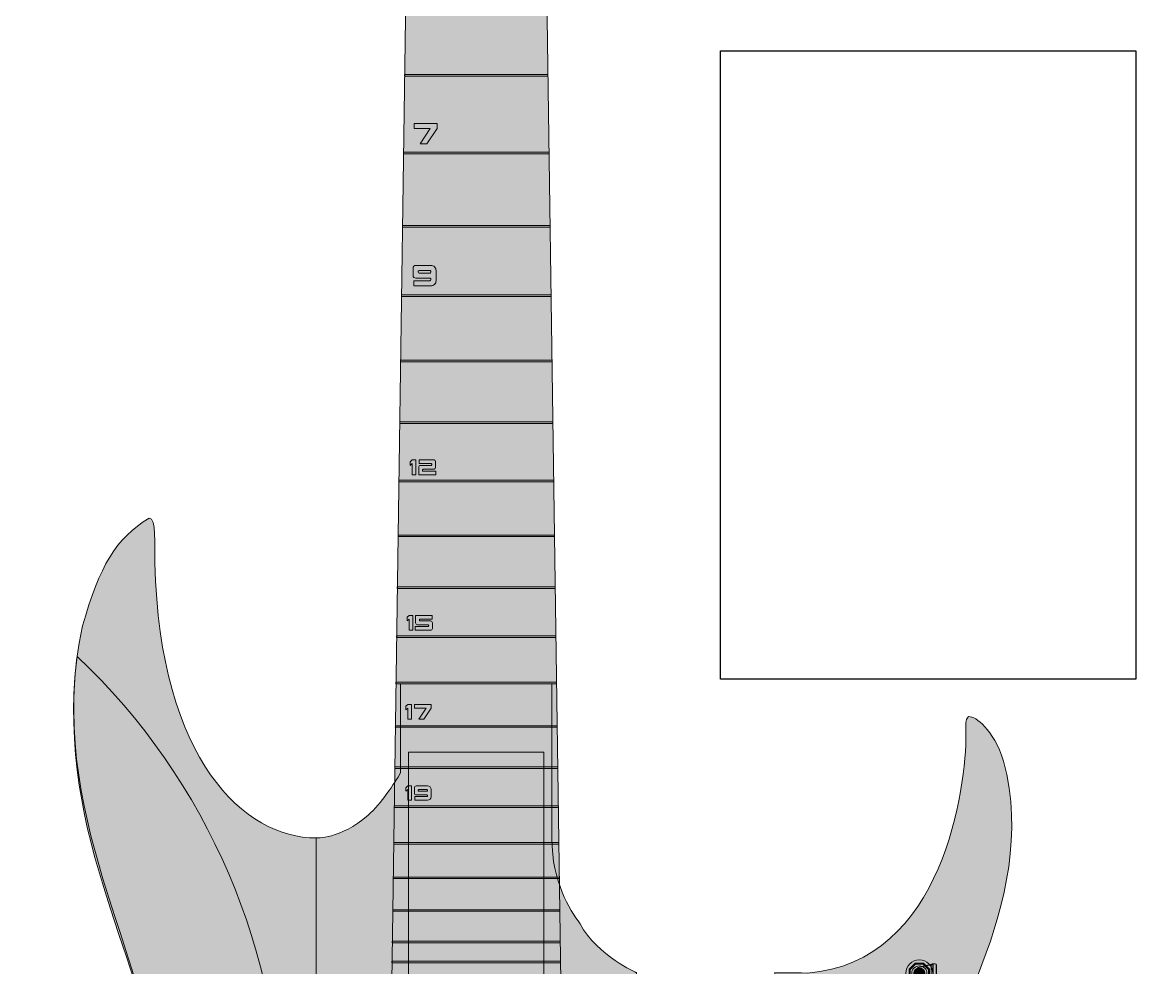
# Model space of a CAD drawing. Header units: millimetres. Extents: x -1358 to 1584, y -714 to 655.
# Drawn here: x 1333.2 to 1584, y 206 to 418.9 of the extents above; entities that cross this region are included whole.
import ezdxf

# ---------------------------------------------------------------- set-up
doc = ezdxf.new("R2010")
doc.units = ezdxf.units.MM
doc.header["$MEASUREMENT"] = 0
doc.layers.add('finished guitar', color=7, linetype='Continuous')
picture_1 = doc.add_image_def('image1.png', size_in_pixel=(265, 401))

# ---------------------------------------------------------------- blocks, each defined once
blk = doc.blocks.new('block 4')
at = {"layer": 'finished guitar', "true_color": 0xf23005}
h = blk.add_hatch(color=20, dxfattribs=at)
h.dxf.hatch_style = 2
edge = h.paths.add_edge_path()
edge.add_spline(control_points=[(1418.42, 269.93), (1418.42, 269.93), (1446.48, 269.93), (1452.49, 269.93), (1452.49, 265.9), (1452.49, 245.03), (1452.49, 235.1), (1452.49, 225.17), (1456.5, 219.22), (1458.82, 215.87), (1462.89, 208.57), (1471.52, 204.87), (1471.52, 204.87), (1471.52, 204.87), (1471.52, 10.06), (1471.52, 10.06), (1471.52, 10.06), (1461.88, 9.02), (1435.4, 9.02), (1408.91, 9.02), (1399.39, 11.13), (1399.39, 11.13), (1399.39, 11.13), (1399.39, 235.2), (1399.39, 235.2), (1399.39, 235.2), (1404.72, 234.82), (1411.12, 240.32), (1414.02, 242.92), (1417.03, 247.51), (1418.42, 249.91), (1418.42, 254.02), (1418.42, 269.93), (1418.42, 269.93)], knot_values=[0, 0, 0, 0, 1, 1, 1, 2, 2, 2, 3, 3, 3, 4, 4, 4, 5, 5, 5, 6, 6, 6, 7, 7, 7, 8, 8, 8, 9, 9, 9, 10, 10, 10, 11, 11, 11, 11], degree=3, periodic=1)
at = {"layer": 'finished guitar', "lineweight": 0}
blk.add_open_spline([(1418.42, 269.93), (1418.42, 269.93), (1446.48, 269.93), (1452.49, 269.93), (1452.49, 265.9), (1452.49, 245.03), (1452.49, 235.1), (1452.49, 225.17), (1456.5, 219.22), (1458.82, 215.87), (1462.89, 208.57), (1471.52, 204.87), (1471.52, 204.87), (1471.52, 204.87), (1471.52, 10.06), (1471.52, 10.06), (1471.52, 10.06), (1461.88, 9.02), (1435.4, 9.02), (1408.91, 9.02), (1399.39, 11.13), (1399.39, 11.13), (1399.39, 11.13), (1399.39, 235.2), (1399.39, 235.2), (1399.39, 235.2), (1404.72, 234.82), (1411.12, 240.32), (1414.02, 242.92), (1417.03, 247.51), (1418.42, 249.91), (1418.42, 254.02), (1418.42, 269.93), (1418.42, 269.93)], degree=3, knots=[0, 0, 0, 0, 1, 1, 1, 2, 2, 2, 3, 3, 3, 4, 4, 4, 5, 5, 5, 6, 6, 6, 7, 7, 7, 8, 8, 8, 9, 9, 9, 10, 10, 10, 11, 11, 11, 11], dxfattribs=at)
blk = doc.blocks.new('block 5')
at = {"layer": 'finished guitar', "true_color": 0x6f0ead}
h = blk.add_hatch(color=204, dxfattribs=at)
h.dxf.hatch_style = 2
h.paths.add_polyline_path([(1420.22, 202.8), (1420.22, 254.55), (1450.68, 254.55), (1450.68, 202.8)])
at = {"layer": 'finished guitar', "lineweight": 0}
blk.add_lwpolyline([(1420.22, 202.8), (1420.22, 254.55), (1450.68, 254.55), (1450.68, 202.8), (1420.22, 202.8)], dxfattribs=at)
blk = doc.blocks.new('block 3')
at = {"layer": 'finished guitar'}
for name in ['block 4', 'block 5']:
    blk.add_blockref(name, (0, 0), dxfattribs=at)
blk = doc.blocks.new('block 11')
at = {"layer": 'finished guitar', "true_color": 0xffffff}
blk.add_hatch(color=7, dxfattribs=at).paths.add_polyline_path([(1449.75, 536.1), (1421.17, 536.1), (1416.4, 202.8), (1454.51, 202.8)])
at = {"layer": 'finished guitar', "lineweight": 0}
blk.add_lwpolyline([(1449.75, 536.1), (1421.17, 536.1), (1416.4, 202.8), (1454.51, 202.8), (1449.75, 536.1)], dxfattribs=at)
blk = doc.blocks.new('block 10')
at = {"layer": 'finished guitar'}
blk.add_blockref('block 11', (0, 0), dxfattribs=at)
blk = doc.blocks.new('block 12')
at = {"layer": 'finished guitar', "true_color": 0x000000}
for points in [[(1451.59, 406.73), (1419.32, 406.73), (1419.32, 407.09), (1451.59, 407.09)], [(1451.84, 389.23), (1419.07, 389.23), (1419.07, 389.59), (1451.84, 389.59)], [(1452.08, 372.71), (1418.83, 372.71), (1418.84, 373.07), (1452.07, 373.07)], [(1452.3, 357.12), (1418.61, 357.12), (1418.61, 357.48), (1452.3, 357.48)], [(1452.51, 342.41), (1418.4, 342.41), (1418.4, 342.77), (1452.51, 342.77)], [(1452.71, 328.52), (1418.2, 328.52), (1418.2, 328.88), (1452.71, 328.88)], [(1452.9, 315.41), (1418.01, 315.41), (1418.02, 315.77), (1452.89, 315.77)], [(1453.07, 303.04), (1417.83, 303.04), (1417.84, 303.4), (1453.07, 303.4)], [(1453.24, 291.36), (1417.67, 291.36), (1417.67, 291.72), (1453.24, 291.72)], [(1453.4, 280.33), (1417.51, 280.33), (1417.52, 280.69), (1453.39, 280.69)], [(1453.55, 269.93), (1417.36, 269.93), (1417.37, 270.29), (1453.54, 270.29)], [(1453.69, 260.11), (1417.22, 260.11), (1417.23, 260.47), (1453.68, 260.47)], [(1453.82, 250.84), (1417.09, 250.84), (1417.09, 251.2), (1453.81, 251.2)], [(1453.94, 242.09), (1416.96, 242.09), (1416.97, 242.45), (1453.94, 242.45)], [(1454.06, 233.83), (1416.85, 233.83), (1416.85, 234.19), (1454.06, 234.19)], [(1454.17, 226.04), (1416.73, 226.04), (1416.74, 226.4), (1454.17, 226.4)], [(1454.28, 218.68), (1416.63, 218.68), (1416.63, 219.04), (1454.27, 219.04)], [(1454.38, 211.6), (1416.53, 211.6), (1416.53, 211.96), (1454.37, 211.96)], [(1454.44, 207.09), (1416.46, 207.09), (1416.47, 207.45), (1454.44, 207.45)]]:
    blk.add_hatch(color=178, dxfattribs=at).paths.add_polyline_path(points)
at = {"layer": 'finished guitar', "lineweight": 0}
for points in [[(1451.59, 406.73), (1419.32, 406.73), (1419.32, 407.09), (1451.59, 407.09), (1451.59, 406.73)], [(1451.84, 389.23), (1419.07, 389.23), (1419.07, 389.59), (1451.84, 389.59), (1451.84, 389.23)], [(1452.08, 372.71), (1418.83, 372.71), (1418.84, 373.07), (1452.07, 373.07), (1452.08, 372.71)], [(1452.3, 357.12), (1418.61, 357.12), (1418.61, 357.48), (1452.3, 357.48), (1452.3, 357.12)], [(1452.51, 342.41), (1418.4, 342.41), (1418.4, 342.77), (1452.51, 342.77), (1452.51, 342.41)], [(1452.71, 328.52), (1418.2, 328.52), (1418.2, 328.88), (1452.71, 328.88), (1452.71, 328.52)], [(1452.9, 315.41), (1418.01, 315.41), (1418.02, 315.77), (1452.89, 315.77), (1452.9, 315.41)], [(1453.07, 303.04), (1417.83, 303.04), (1417.84, 303.4), (1453.07, 303.4), (1453.07, 303.04)], [(1453.24, 291.36), (1417.67, 291.36), (1417.67, 291.72), (1453.24, 291.72), (1453.24, 291.36)], [(1453.4, 280.33), (1417.51, 280.33), (1417.52, 280.69), (1453.39, 280.69), (1453.4, 280.33)], [(1453.55, 269.93), (1417.36, 269.93), (1417.37, 270.29), (1453.54, 270.29), (1453.55, 269.93)], [(1453.69, 260.11), (1417.22, 260.11), (1417.23, 260.47), (1453.68, 260.47), (1453.69, 260.11)], [(1453.82, 250.84), (1417.09, 250.84), (1417.09, 251.2), (1453.81, 251.2), (1453.82, 250.84)], [(1453.94, 242.09), (1416.96, 242.09), (1416.97, 242.45), (1453.94, 242.45), (1453.94, 242.09)], [(1454.06, 233.83), (1416.85, 233.83), (1416.85, 234.19), (1454.06, 234.19), (1454.06, 233.83)], [(1454.17, 226.04), (1416.73, 226.04), (1416.74, 226.4), (1454.17, 226.4), (1454.17, 226.04)], [(1454.28, 218.68), (1416.63, 218.68), (1416.63, 219.04), (1454.27, 219.04), (1454.28, 218.68)], [(1454.38, 211.6), (1416.53, 211.6), (1416.53, 211.96), (1454.37, 211.96), (1454.38, 211.6)], [(1454.44, 207.09), (1416.46, 207.09), (1416.47, 207.45), (1454.44, 207.45), (1454.44, 207.09)]]:
    blk.add_lwpolyline(points, dxfattribs=at)
blk = doc.blocks.new('block 16')
at = {"layer": 'finished guitar', "true_color": 0x000000}
h = blk.add_hatch(color=178, dxfattribs=at)
h.dxf.hatch_style = 2
h.paths.add_polyline_path([(1422.8, 391.47), (1425.1, 394.91), (1421.47, 394.91), (1421.47, 396.06), (1426.63, 396.06), (1426.63, 394.91), (1424.33, 391.47)])
at = {"layer": 'finished guitar', "lineweight": 0}
blk.add_lwpolyline([(1422.8, 391.47), (1425.1, 394.91), (1421.47, 394.91), (1421.47, 396.06), (1426.63, 396.06), (1426.63, 394.91), (1424.33, 391.47), (1422.8, 391.47)], dxfattribs=at)
blk = doc.blocks.new('block 17')
at = {"layer": 'finished guitar', "true_color": 0x000000}
h = blk.add_hatch(color=178, dxfattribs=at)
h.dxf.hatch_style = 2
edge = h.paths.add_edge_path()
edge.add_spline(control_points=[(1421.38, 359.52), (1421.38, 359.52), (1421.38, 360.66), (1421.38, 360.66), (1421.38, 360.66), (1424.96, 360.66), (1424.96, 360.66), (1425.04, 360.66), (1425.1, 360.69), (1425.16, 360.74), (1425.22, 360.8), (1425.25, 360.87), (1425.25, 360.95), (1425.25, 361.03), (1425.22, 361.1), (1425.16, 361.15), (1425.1, 361.21), (1425.04, 361.24), (1424.96, 361.24), (1424.96, 361.24), (1421.81, 361.24), (1421.81, 361.24), (1421.65, 361.24), (1421.51, 361.29), (1421.4, 361.4), (1421.29, 361.52), (1421.23, 361.65), (1421.23, 361.81), (1421.23, 361.81), (1421.23, 363.53), (1421.23, 363.53), (1421.23, 363.69), (1421.29, 363.82), (1421.4, 363.93), (1421.51, 364.05), (1421.65, 364.1), (1421.81, 364.1), (1421.81, 364.1), (1425.25, 364.1), (1425.25, 364.1), (1425.56, 364.1), (1425.83, 363.99), (1426.05, 363.76), (1426.28, 363.54), (1426.39, 363.27), (1426.39, 362.96), (1426.39, 362.96), (1426.39, 360.66), (1426.39, 360.66), (1426.39, 360.34), (1426.28, 360.07), (1426.05, 359.85), (1425.83, 359.63), (1425.56, 359.52), (1425.25, 359.52), (1425.25, 359.52), (1421.38, 359.52), (1421.38, 359.52)], knot_values=[0, 0, 0, 0, 1, 1, 1, 2, 2, 2, 3, 3, 3, 4, 4, 4, 5, 5, 5, 6, 6, 6, 7, 7, 7, 8, 8, 8, 9, 9, 9, 10, 10, 10, 11, 11, 11, 12, 12, 12, 13, 13, 13, 14, 14, 14, 15, 15, 15, 16, 16, 16, 17, 17, 17, 18, 18, 18, 19, 19, 19, 19], degree=3, periodic=1)
edge = h.paths.add_edge_path()
edge.add_spline(control_points=[(1424.96, 362.38), (1425.04, 362.38), (1425.1, 362.41), (1425.16, 362.46), (1425.22, 362.52), (1425.25, 362.59), (1425.25, 362.67), (1425.25, 362.75), (1425.22, 362.82), (1425.16, 362.87), (1425.1, 362.93), (1425.04, 362.96), (1424.96, 362.96), (1424.96, 362.96), (1422.67, 362.96), (1422.67, 362.96), (1422.59, 362.96), (1422.52, 362.93), (1422.46, 362.87), (1422.41, 362.82), (1422.38, 362.75), (1422.38, 362.67), (1422.38, 362.59), (1422.41, 362.52), (1422.46, 362.46), (1422.52, 362.41), (1422.59, 362.38), (1422.67, 362.38), (1422.67, 362.38), (1424.96, 362.38), (1424.96, 362.38)], knot_values=[0, 0, 0, 0, 1, 1, 1, 2, 2, 2, 3, 3, 3, 4, 4, 4, 5, 5, 5, 6, 6, 6, 7, 7, 7, 8, 8, 8, 9, 9, 9, 10, 10, 10, 10], degree=3, periodic=1)
at = {"layer": 'finished guitar', "lineweight": 0}
for points, knots in [([(1421.38, 359.52), (1421.38, 359.52), (1421.38, 360.66), (1421.38, 360.66), (1421.38, 360.66), (1424.96, 360.66), (1424.96, 360.66), (1425.04, 360.66), (1425.1, 360.69), (1425.16, 360.74), (1425.22, 360.8), (1425.25, 360.87), (1425.25, 360.95), (1425.25, 361.03), (1425.22, 361.1), (1425.16, 361.15), (1425.1, 361.21), (1425.04, 361.24), (1424.96, 361.24), (1424.96, 361.24), (1421.81, 361.24), (1421.81, 361.24), (1421.65, 361.24), (1421.51, 361.29), (1421.4, 361.4), (1421.29, 361.52), (1421.23, 361.65), (1421.23, 361.81), (1421.23, 361.81), (1421.23, 363.53), (1421.23, 363.53), (1421.23, 363.69), (1421.29, 363.82), (1421.4, 363.93), (1421.51, 364.05), (1421.65, 364.1), (1421.81, 364.1), (1421.81, 364.1), (1425.25, 364.1), (1425.25, 364.1), (1425.56, 364.1), (1425.83, 363.99), (1426.05, 363.76), (1426.28, 363.54), (1426.39, 363.27), (1426.39, 362.96), (1426.39, 362.96), (1426.39, 360.66), (1426.39, 360.66), (1426.39, 360.34), (1426.28, 360.07), (1426.05, 359.85), (1425.83, 359.63), (1425.56, 359.52), (1425.25, 359.52), (1425.25, 359.52), (1421.38, 359.52), (1421.38, 359.52)], [0, 0, 0, 0, 1, 1, 1, 2, 2, 2, 3, 3, 3, 4, 4, 4, 5, 5, 5, 6, 6, 6, 7, 7, 7, 8, 8, 8, 9, 9, 9, 10, 10, 10, 11, 11, 11, 12, 12, 12, 13, 13, 13, 14, 14, 14, 15, 15, 15, 16, 16, 16, 17, 17, 17, 18, 18, 18, 19, 19, 19, 19]), ([(1424.96, 362.38), (1425.04, 362.38), (1425.1, 362.41), (1425.16, 362.46), (1425.22, 362.52), (1425.25, 362.59), (1425.25, 362.67), (1425.25, 362.75), (1425.22, 362.82), (1425.16, 362.87), (1425.1, 362.93), (1425.04, 362.96), (1424.96, 362.96), (1424.96, 362.96), (1422.67, 362.96), (1422.67, 362.96), (1422.59, 362.96), (1422.52, 362.93), (1422.46, 362.87), (1422.41, 362.82), (1422.38, 362.75), (1422.38, 362.67), (1422.38, 362.59), (1422.41, 362.52), (1422.46, 362.46), (1422.52, 362.41), (1422.59, 362.38), (1422.67, 362.38), (1422.67, 362.38), (1424.96, 362.38), (1424.96, 362.38)], [0, 0, 0, 0, 1, 1, 1, 2, 2, 2, 3, 3, 3, 4, 4, 4, 5, 5, 5, 6, 6, 6, 7, 7, 7, 8, 8, 8, 9, 9, 9, 10, 10, 10, 10])]:
    blk.add_open_spline(points, degree=3, knots=knots, dxfattribs=at)
blk = doc.blocks.new('block 18')
at = {"layer": 'finished guitar', "true_color": 0x000000}
h = blk.add_hatch(color=178, dxfattribs=at)
h.dxf.hatch_style = 2
h.paths.add_polyline_path([(1421.02, 316.98), (1421.02, 319.5), (1420.6, 319.08), (1420.6, 319.92), (1421.02, 320.34), (1421.86, 320.34), (1421.86, 316.98)])
h = blk.add_hatch(color=178, dxfattribs=at)
h.dxf.hatch_style = 2
edge = h.paths.add_edge_path()
edge.add_spline(control_points=[(1422.49, 316.98), (1422.49, 316.98), (1422.49, 318.65), (1422.49, 318.65), (1422.49, 318.77), (1422.53, 318.87), (1422.61, 318.95), (1422.69, 319.03), (1422.79, 319.08), (1422.91, 319.08), (1422.91, 319.08), (1425.22, 319.08), (1425.22, 319.08), (1425.28, 319.08), (1425.33, 319.1), (1425.37, 319.13), (1425.41, 319.18), (1425.43, 319.23), (1425.43, 319.29), (1425.43, 319.34), (1425.41, 319.39), (1425.37, 319.43), (1425.33, 319.47), (1425.28, 319.5), (1425.22, 319.5), (1425.22, 319.5), (1422.6, 319.5), (1422.6, 319.5), (1422.6, 319.5), (1422.6, 320.34), (1422.6, 320.34), (1422.6, 320.34), (1425.85, 320.34), (1425.85, 320.34), (1425.96, 320.34), (1426.06, 320.29), (1426.15, 320.21), (1426.23, 320.13), (1426.27, 320.03), (1426.27, 319.92), (1426.27, 319.92), (1426.27, 318.66), (1426.27, 318.66), (1426.27, 318.54), (1426.23, 318.44), (1426.15, 318.36), (1426.06, 318.28), (1425.96, 318.24), (1425.85, 318.24), (1425.85, 318.24), (1423.54, 318.24), (1423.54, 318.24), (1423.48, 318.24), (1423.43, 318.21), (1423.39, 318.17), (1423.35, 318.13), (1423.33, 318.08), (1423.33, 318.03), (1423.33, 318.03), (1423.33, 317.82), (1423.33, 317.82), (1423.33, 317.82), (1426.38, 317.82), (1426.38, 317.82), (1426.38, 317.82), (1426.38, 316.98), (1426.38, 316.98), (1426.38, 316.98), (1422.49, 316.98), (1422.49, 316.98)], knot_values=[0, 0, 0, 0, 1, 1, 1, 2, 2, 2, 3, 3, 3, 4, 4, 4, 5, 5, 5, 6, 6, 6, 7, 7, 7, 8, 8, 8, 9, 9, 9, 10, 10, 10, 11, 11, 11, 12, 12, 12, 13, 13, 13, 14, 14, 14, 15, 15, 15, 16, 16, 16, 17, 17, 17, 18, 18, 18, 19, 19, 19, 20, 20, 20, 21, 21, 21, 22, 22, 22, 23, 23, 23, 23], degree=3, periodic=1)
at = {"layer": 'finished guitar', "lineweight": 0}
blk.add_lwpolyline([(1421.02, 316.98), (1421.02, 319.5), (1420.6, 319.08), (1420.6, 319.92), (1421.02, 320.34), (1421.86, 320.34), (1421.86, 316.98), (1421.02, 316.98)], dxfattribs=at)
blk.add_open_spline([(1422.49, 316.98), (1422.49, 316.98), (1422.49, 318.65), (1422.49, 318.65), (1422.49, 318.77), (1422.53, 318.87), (1422.61, 318.95), (1422.69, 319.03), (1422.79, 319.08), (1422.91, 319.08), (1422.91, 319.08), (1425.22, 319.08), (1425.22, 319.08), (1425.28, 319.08), (1425.33, 319.1), (1425.37, 319.13), (1425.41, 319.18), (1425.43, 319.23), (1425.43, 319.29), (1425.43, 319.34), (1425.41, 319.39), (1425.37, 319.43), (1425.33, 319.47), (1425.28, 319.5), (1425.22, 319.5), (1425.22, 319.5), (1422.6, 319.5), (1422.6, 319.5), (1422.6, 319.5), (1422.6, 320.34), (1422.6, 320.34), (1422.6, 320.34), (1425.85, 320.34), (1425.85, 320.34), (1425.96, 320.34), (1426.06, 320.29), (1426.15, 320.21), (1426.23, 320.13), (1426.27, 320.03), (1426.27, 319.92), (1426.27, 319.92), (1426.27, 318.66), (1426.27, 318.66), (1426.27, 318.54), (1426.23, 318.44), (1426.15, 318.36), (1426.06, 318.28), (1425.96, 318.24), (1425.85, 318.24), (1425.85, 318.24), (1423.54, 318.24), (1423.54, 318.24), (1423.48, 318.24), (1423.43, 318.21), (1423.39, 318.17), (1423.35, 318.13), (1423.33, 318.08), (1423.33, 318.03), (1423.33, 318.03), (1423.33, 317.82), (1423.33, 317.82), (1423.33, 317.82), (1426.38, 317.82), (1426.38, 317.82), (1426.38, 317.82), (1426.38, 316.98), (1426.38, 316.98), (1426.38, 316.98), (1422.49, 316.98), (1422.49, 316.98)], degree=3, knots=[0, 0, 0, 0, 1, 1, 1, 2, 2, 2, 3, 3, 3, 4, 4, 4, 5, 5, 5, 6, 6, 6, 7, 7, 7, 8, 8, 8, 9, 9, 9, 10, 10, 10, 11, 11, 11, 12, 12, 12, 13, 13, 13, 14, 14, 14, 15, 15, 15, 16, 16, 16, 17, 17, 17, 18, 18, 18, 19, 19, 19, 20, 20, 20, 21, 21, 21, 22, 22, 22, 23, 23, 23, 23], dxfattribs=at)
blk = doc.blocks.new('block 19')
at = {"layer": 'finished guitar', "true_color": 0x000000}
h = blk.add_hatch(color=178, dxfattribs=at)
h.dxf.hatch_style = 2
h.paths.add_polyline_path([(1420.33, 281.96), (1420.33, 284.48), (1419.91, 284.06), (1419.91, 284.9), (1420.33, 285.32), (1421.17, 285.32), (1421.17, 281.96)])
h = blk.add_hatch(color=178, dxfattribs=at)
h.dxf.hatch_style = 2
edge = h.paths.add_edge_path()
edge.add_spline(control_points=[(1421.69, 281.96), (1421.69, 281.96), (1421.69, 282.8), (1421.69, 282.8), (1421.69, 282.8), (1424.53, 282.8), (1424.53, 282.8), (1424.59, 282.8), (1424.64, 282.82), (1424.68, 282.86), (1424.72, 282.9), (1424.74, 282.95), (1424.74, 283.01), (1424.74, 283.07), (1424.72, 283.12), (1424.68, 283.16), (1424.64, 283.2), (1424.59, 283.22), (1424.53, 283.22), (1424.53, 283.22), (1422.22, 283.22), (1422.22, 283.22), (1422.1, 283.22), (1422, 283.26), (1421.92, 283.34), (1421.84, 283.42), (1421.8, 283.52), (1421.8, 283.64), (1421.8, 283.64), (1421.8, 285.32), (1421.8, 285.32), (1421.8, 285.32), (1425.48, 285.32), (1425.48, 285.32), (1425.48, 285.32), (1425.48, 284.48), (1425.48, 284.48), (1425.48, 284.48), (1422.64, 284.48), (1422.64, 284.48), (1422.64, 284.48), (1422.64, 284.27), (1422.64, 284.27), (1422.64, 284.21), (1422.66, 284.16), (1422.7, 284.12), (1422.74, 284.08), (1422.79, 284.06), (1422.85, 284.06), (1422.85, 284.06), (1425.16, 284.06), (1425.16, 284.06), (1425.27, 284.06), (1425.37, 284.02), (1425.46, 283.94), (1425.54, 283.85), (1425.58, 283.75), (1425.58, 283.64), (1425.58, 283.64), (1425.58, 282.38), (1425.58, 282.38), (1425.58, 282.26), (1425.54, 282.16), (1425.46, 282.08), (1425.37, 282), (1425.27, 281.96), (1425.16, 281.96), (1425.16, 281.96), (1421.69, 281.96), (1421.69, 281.96)], knot_values=[0, 0, 0, 0, 1, 1, 1, 2, 2, 2, 3, 3, 3, 4, 4, 4, 5, 5, 5, 6, 6, 6, 7, 7, 7, 8, 8, 8, 9, 9, 9, 10, 10, 10, 11, 11, 11, 12, 12, 12, 13, 13, 13, 14, 14, 14, 15, 15, 15, 16, 16, 16, 17, 17, 17, 18, 18, 18, 19, 19, 19, 20, 20, 20, 21, 21, 21, 22, 22, 22, 23, 23, 23, 23], degree=3, periodic=1)
at = {"layer": 'finished guitar', "lineweight": 0}
blk.add_lwpolyline([(1420.33, 281.96), (1420.33, 284.48), (1419.91, 284.06), (1419.91, 284.9), (1420.33, 285.32), (1421.17, 285.32), (1421.17, 281.96), (1420.33, 281.96)], dxfattribs=at)
blk.add_open_spline([(1421.69, 281.96), (1421.69, 281.96), (1421.69, 282.8), (1421.69, 282.8), (1421.69, 282.8), (1424.53, 282.8), (1424.53, 282.8), (1424.59, 282.8), (1424.64, 282.82), (1424.68, 282.86), (1424.72, 282.9), (1424.74, 282.95), (1424.74, 283.01), (1424.74, 283.07), (1424.72, 283.12), (1424.68, 283.16), (1424.64, 283.2), (1424.59, 283.22), (1424.53, 283.22), (1424.53, 283.22), (1422.22, 283.22), (1422.22, 283.22), (1422.1, 283.22), (1422, 283.26), (1421.92, 283.34), (1421.84, 283.42), (1421.8, 283.52), (1421.8, 283.64), (1421.8, 283.64), (1421.8, 285.32), (1421.8, 285.32), (1421.8, 285.32), (1425.48, 285.32), (1425.48, 285.32), (1425.48, 285.32), (1425.48, 284.48), (1425.48, 284.48), (1425.48, 284.48), (1422.64, 284.48), (1422.64, 284.48), (1422.64, 284.48), (1422.64, 284.27), (1422.64, 284.27), (1422.64, 284.21), (1422.66, 284.16), (1422.7, 284.12), (1422.74, 284.08), (1422.79, 284.06), (1422.85, 284.06), (1422.85, 284.06), (1425.16, 284.06), (1425.16, 284.06), (1425.27, 284.06), (1425.37, 284.02), (1425.46, 283.94), (1425.54, 283.85), (1425.58, 283.75), (1425.58, 283.64), (1425.58, 283.64), (1425.58, 282.38), (1425.58, 282.38), (1425.58, 282.26), (1425.54, 282.16), (1425.46, 282.08), (1425.37, 282), (1425.27, 281.96), (1425.16, 281.96), (1425.16, 281.96), (1421.69, 281.96), (1421.69, 281.96)], degree=3, knots=[0, 0, 0, 0, 1, 1, 1, 2, 2, 2, 3, 3, 3, 4, 4, 4, 5, 5, 5, 6, 6, 6, 7, 7, 7, 8, 8, 8, 9, 9, 9, 10, 10, 10, 11, 11, 11, 12, 12, 12, 13, 13, 13, 14, 14, 14, 15, 15, 15, 16, 16, 16, 17, 17, 17, 18, 18, 18, 19, 19, 19, 20, 20, 20, 21, 21, 21, 22, 22, 22, 23, 23, 23, 23], dxfattribs=at)
blk = doc.blocks.new('block 20')
at = {"layer": 'finished guitar', "true_color": 0x000000}
h = blk.add_hatch(color=178, dxfattribs=at)
h.dxf.hatch_style = 2
h.paths.add_polyline_path([(1420.04, 261.91), (1420.04, 264.43), (1419.62, 264.01), (1419.62, 264.85), (1420.04, 265.27), (1420.88, 265.27), (1420.88, 261.91)])
h = blk.add_hatch(color=178, dxfattribs=at)
h.dxf.hatch_style = 2
h.paths.add_polyline_path([(1422.49, 261.91), (1424.17, 264.43), (1421.51, 264.43), (1421.51, 265.27), (1425.29, 265.27), (1425.29, 264.43), (1423.61, 261.91)])
at = {"layer": 'finished guitar', "lineweight": 0}
for points in [[(1420.04, 261.91), (1420.04, 264.43), (1419.62, 264.01), (1419.62, 264.85), (1420.04, 265.27), (1420.88, 265.27), (1420.88, 261.91), (1420.04, 261.91)], [(1422.49, 261.91), (1424.17, 264.43), (1421.51, 264.43), (1421.51, 265.27), (1425.29, 265.27), (1425.29, 264.43), (1423.61, 261.91), (1422.49, 261.91)]]:
    blk.add_lwpolyline(points, dxfattribs=at)
blk = doc.blocks.new('block 21')
at = {"layer": 'finished guitar', "true_color": 0x000000}
h = blk.add_hatch(color=178, dxfattribs=at)
h.dxf.hatch_style = 2
h.paths.add_polyline_path([(1420.04, 243.69), (1420.04, 246.11), (1419.62, 245.71), (1419.62, 246.52), (1420.04, 246.92), (1420.88, 246.92), (1420.88, 243.69)])
h = blk.add_hatch(color=178, dxfattribs=at)
h.dxf.hatch_style = 2
edge = h.paths.add_edge_path()
edge.add_spline(control_points=[(1421.62, 243.69), (1421.62, 243.69), (1421.62, 244.5), (1421.62, 244.5), (1421.62, 244.5), (1424.24, 244.5), (1424.24, 244.5), (1424.3, 244.5), (1424.35, 244.52), (1424.39, 244.55), (1424.43, 244.59), (1424.45, 244.64), (1424.45, 244.7), (1424.45, 244.75), (1424.43, 244.8), (1424.39, 244.84), (1424.35, 244.88), (1424.3, 244.9), (1424.24, 244.9), (1424.24, 244.9), (1421.93, 244.9), (1421.93, 244.9), (1421.82, 244.9), (1421.72, 244.94), (1421.63, 245.02), (1421.55, 245.1), (1421.51, 245.19), (1421.51, 245.3), (1421.51, 245.3), (1421.51, 246.52), (1421.51, 246.52), (1421.51, 246.62), (1421.55, 246.72), (1421.63, 246.8), (1421.72, 246.88), (1421.82, 246.92), (1421.93, 246.92), (1421.93, 246.92), (1424.45, 246.92), (1424.45, 246.92), (1424.68, 246.92), (1424.88, 246.84), (1425.04, 246.68), (1425.21, 246.52), (1425.29, 246.33), (1425.29, 246.11), (1425.29, 246.11), (1425.29, 244.5), (1425.29, 244.5), (1425.29, 244.27), (1425.21, 244.08), (1425.04, 243.93), (1424.88, 243.77), (1424.68, 243.69), (1424.45, 243.69), (1424.45, 243.69), (1421.62, 243.69), (1421.62, 243.69)], knot_values=[0, 0, 0, 0, 1, 1, 1, 2, 2, 2, 3, 3, 3, 4, 4, 4, 5, 5, 5, 6, 6, 6, 7, 7, 7, 8, 8, 8, 9, 9, 9, 10, 10, 10, 11, 11, 11, 12, 12, 12, 13, 13, 13, 14, 14, 14, 15, 15, 15, 16, 16, 16, 17, 17, 17, 18, 18, 18, 19, 19, 19, 19], degree=3, periodic=1)
edge = h.paths.add_edge_path()
edge.add_spline(control_points=[(1424.24, 245.71), (1424.3, 245.71), (1424.35, 245.73), (1424.39, 245.77), (1424.43, 245.8), (1424.45, 245.85), (1424.45, 245.91), (1424.45, 245.96), (1424.43, 246.01), (1424.39, 246.05), (1424.35, 246.09), (1424.3, 246.11), (1424.24, 246.11), (1424.24, 246.11), (1422.56, 246.11), (1422.56, 246.11), (1422.5, 246.11), (1422.45, 246.09), (1422.41, 246.05), (1422.37, 246.01), (1422.35, 245.96), (1422.35, 245.91), (1422.35, 245.85), (1422.37, 245.8), (1422.41, 245.77), (1422.45, 245.73), (1422.5, 245.71), (1422.56, 245.71), (1422.56, 245.71), (1424.24, 245.71), (1424.24, 245.71)], knot_values=[0, 0, 0, 0, 1, 1, 1, 2, 2, 2, 3, 3, 3, 4, 4, 4, 5, 5, 5, 6, 6, 6, 7, 7, 7, 8, 8, 8, 9, 9, 9, 10, 10, 10, 10], degree=3, periodic=1)
at = {"layer": 'finished guitar', "lineweight": 0}
blk.add_lwpolyline([(1420.04, 243.69), (1420.04, 246.11), (1419.62, 245.71), (1419.62, 246.52), (1420.04, 246.92), (1420.88, 246.92), (1420.88, 243.69), (1420.04, 243.69)], dxfattribs=at)
for points, knots in [([(1421.62, 243.69), (1421.62, 243.69), (1421.62, 244.5), (1421.62, 244.5), (1421.62, 244.5), (1424.24, 244.5), (1424.24, 244.5), (1424.3, 244.5), (1424.35, 244.52), (1424.39, 244.55), (1424.43, 244.59), (1424.45, 244.64), (1424.45, 244.7), (1424.45, 244.75), (1424.43, 244.8), (1424.39, 244.84), (1424.35, 244.88), (1424.3, 244.9), (1424.24, 244.9), (1424.24, 244.9), (1421.93, 244.9), (1421.93, 244.9), (1421.82, 244.9), (1421.72, 244.94), (1421.63, 245.02), (1421.55, 245.1), (1421.51, 245.19), (1421.51, 245.3), (1421.51, 245.3), (1421.51, 246.52), (1421.51, 246.52), (1421.51, 246.62), (1421.55, 246.72), (1421.63, 246.8), (1421.72, 246.88), (1421.82, 246.92), (1421.93, 246.92), (1421.93, 246.92), (1424.45, 246.92), (1424.45, 246.92), (1424.68, 246.92), (1424.88, 246.84), (1425.04, 246.68), (1425.21, 246.52), (1425.29, 246.33), (1425.29, 246.11), (1425.29, 246.11), (1425.29, 244.5), (1425.29, 244.5), (1425.29, 244.27), (1425.21, 244.08), (1425.04, 243.93), (1424.88, 243.77), (1424.68, 243.69), (1424.45, 243.69), (1424.45, 243.69), (1421.62, 243.69), (1421.62, 243.69)], [0, 0, 0, 0, 1, 1, 1, 2, 2, 2, 3, 3, 3, 4, 4, 4, 5, 5, 5, 6, 6, 6, 7, 7, 7, 8, 8, 8, 9, 9, 9, 10, 10, 10, 11, 11, 11, 12, 12, 12, 13, 13, 13, 14, 14, 14, 15, 15, 15, 16, 16, 16, 17, 17, 17, 18, 18, 18, 19, 19, 19, 19]), ([(1424.24, 245.71), (1424.3, 245.71), (1424.35, 245.73), (1424.39, 245.77), (1424.43, 245.8), (1424.45, 245.85), (1424.45, 245.91), (1424.45, 245.96), (1424.43, 246.01), (1424.39, 246.05), (1424.35, 246.09), (1424.3, 246.11), (1424.24, 246.11), (1424.24, 246.11), (1422.56, 246.11), (1422.56, 246.11), (1422.5, 246.11), (1422.45, 246.09), (1422.41, 246.05), (1422.37, 246.01), (1422.35, 245.96), (1422.35, 245.91), (1422.35, 245.85), (1422.37, 245.8), (1422.41, 245.77), (1422.45, 245.73), (1422.5, 245.71), (1422.56, 245.71), (1422.56, 245.71), (1424.24, 245.71), (1424.24, 245.71)], [0, 0, 0, 0, 1, 1, 1, 2, 2, 2, 3, 3, 3, 4, 4, 4, 5, 5, 5, 6, 6, 6, 7, 7, 7, 8, 8, 8, 9, 9, 9, 10, 10, 10, 10])]:
    blk.add_open_spline(points, degree=3, knots=knots, dxfattribs=at)
blk = doc.blocks.new('block 13')
at = {"layer": 'finished guitar'}
for name in ['block 16', 'block 17', 'block 18', 'block 19', 'block 20', 'block 21']:
    blk.add_blockref(name, (0, 0), dxfattribs=at)
blk = doc.blocks.new('block 9')
at = {"layer": 'finished guitar'}
for name in ['block 10', 'block 12', 'block 13']:
    blk.add_blockref(name, (0, 0), dxfattribs=at)
blk = doc.blocks.new('block 39')
at = {"layer": 'finished guitar', "true_color": 0x031ca6}
h = blk.add_hatch(color=164, dxfattribs=at)
edge = h.paths.add_edge_path()
edge.add_spline(control_points=[(1363.07, 297.11), (1362.99, 301.19), (1363.4, 307.17), (1361.8, 307.23), (1354.19, 302.61), (1350.7, 296.53), (1346.75, 282.93), (1337.66, 241.02), (1363.09, 206.2), (1361.83, 183.62), (1361.8, 153.22), (1340.47, 123.69), (1336.17, 92.52), (1333.88, 70.83), (1333.2, 22.9), (1399.39, 11.13), (1399.39, 11.13), (1399.39, 235.2), (1399.39, 235.2), (1383.29, 235.2), (1364.15, 252.54), (1363.07, 297.11)], knot_values=[0, 0, 0, 0, 1, 1, 1, 2, 2, 2, 3, 3, 3, 4, 4, 4, 5, 5, 5, 6, 6, 6, 7, 7, 7, 7], degree=3, periodic=1)
at = {"layer": 'finished guitar', "lineweight": 0}
blk.add_open_spline([(1363.07, 297.11), (1362.99, 301.19), (1363.4, 307.17), (1361.8, 307.23), (1354.19, 302.61), (1350.7, 296.53), (1346.75, 282.93), (1337.66, 241.02), (1363.09, 206.2), (1361.83, 183.62), (1361.8, 153.22), (1340.47, 123.69), (1336.17, 92.52), (1333.88, 70.83), (1333.2, 22.9), (1399.39, 11.13), (1399.39, 11.13), (1399.39, 235.2), (1399.39, 235.2), (1383.29, 235.2), (1364.15, 252.54), (1363.07, 297.11)], degree=3, knots=[0, 0, 0, 0, 1, 1, 1, 2, 2, 2, 3, 3, 3, 4, 4, 4, 5, 5, 5, 6, 6, 6, 7, 7, 7, 7], dxfattribs=at)
blk = doc.blocks.new('block 38')
at = {"layer": 'finished guitar'}
blk.add_blockref('block 39', (0, 0), dxfattribs=at)
blk = doc.blocks.new('block 37')
at = {"layer": 'finished guitar', "true_color": 0xf13005}
h = blk.add_hatch(color=20, dxfattribs=at)
edge = h.paths.add_edge_path()
edge.add_spline(control_points=[(1345.55, 276.05), (1340.29, 234.84), (1362.97, 204.2), (1361.83, 183.62), (1361.8, 153.22), (1340.47, 123.69), (1336.17, 92.52), (1335.48, 86), (1335.03, 83.18), (1335.66, 73.02), (1411.64, 116.94), (1404.83, 220.64), (1345.55, 276.05)], knot_values=[0, 0, 0, 0, 1, 1, 1, 2, 2, 2, 3, 3, 3, 4, 4, 4, 4], degree=3, periodic=1)
at = {"layer": 'finished guitar', "lineweight": 0}
blk.add_open_spline([(1345.55, 276.05), (1340.29, 234.84), (1362.97, 204.2), (1361.83, 183.62), (1361.8, 153.22), (1340.47, 123.69), (1336.17, 92.52), (1335.48, 86), (1335.03, 83.18), (1335.66, 73.02), (1411.64, 116.94), (1404.83, 220.64), (1345.55, 276.05)], degree=3, knots=[0, 0, 0, 0, 1, 1, 1, 2, 2, 2, 3, 3, 3, 4, 4, 4, 4], dxfattribs=at)
at = {"layer": 'finished guitar'}
blk.add_blockref('block 38', (0, 0), dxfattribs=at)
blk = doc.blocks.new('block 53')
at = {"layer": 'finished guitar', "true_color": 0x031ca6}
h = blk.add_hatch(color=164, dxfattribs=at)
edge = h.paths.add_edge_path()
edge.add_spline(control_points=[(1556.7, 119.45), (1547.11, 142.09), (1536.76, 161.38), (1536.76, 171.85), (1538.4, 189.72), (1562.85, 219.99), (1554.21, 252.51), (1554.21, 252.51), (1554.21, 252.51), (1554.21, 252.51), (1551.82, 259.79), (1547.99, 262.53), (1546.34, 262.53), (1546.34, 262.53), (1546.34, 262.53), (1546.34, 262.53), (1545.41, 261.75), (1545.79, 260.87), (1545.73, 258.57), (1545.81, 247.12), (1540.81, 207.03), (1509.99, 204.79), (1509.99, 204.79), (1509.99, 204.79), (1509.99, 204.79), (1506.48, 204.79), (1502.72, 204.87), (1502.72, 204.87), (1502.72, 204.87), (1502.72, 10.06), (1502.72, 10.06), (1566.96, 17.72), (1569.02, 47.58), (1569.36, 82.72), (1569.36, 82.72), (1569.36, 82.72), (1569.36, 82.72), (1567.88, 98.9), (1561.61, 107.84), (1556.7, 119.45)], knot_values=[0, 0, 0, 0, 1, 1, 1, 2, 2, 2, 3, 3, 3, 4, 4, 4, 5, 5, 5, 6, 6, 6, 7, 7, 7, 8, 8, 8, 9, 9, 9, 10, 10, 10, 11, 11, 11, 12, 12, 12, 13, 13, 13, 13], degree=3, periodic=1)
at = {"layer": 'finished guitar', "lineweight": 0}
blk.add_open_spline([(1556.7, 119.45), (1547.11, 142.09), (1536.76, 161.38), (1536.76, 171.85), (1538.4, 189.72), (1562.85, 219.99), (1554.21, 252.51), (1554.21, 252.51), (1554.21, 252.51), (1554.21, 252.51), (1551.82, 259.79), (1547.99, 262.53), (1546.34, 262.53), (1546.34, 262.53), (1546.34, 262.53), (1546.34, 262.53), (1545.41, 261.75), (1545.79, 260.87), (1545.73, 258.57), (1545.81, 247.12), (1540.81, 207.03), (1509.99, 204.79), (1509.99, 204.79), (1509.99, 204.79), (1509.99, 204.79), (1506.48, 204.79), (1502.72, 204.87), (1502.72, 204.87), (1502.72, 204.87), (1502.72, 10.06), (1502.72, 10.06), (1566.96, 17.72), (1569.02, 47.58), (1569.36, 82.72), (1569.36, 82.72), (1569.36, 82.72), (1569.36, 82.72), (1567.88, 98.9), (1561.61, 107.84), (1556.7, 119.45)], degree=3, knots=[0, 0, 0, 0, 1, 1, 1, 2, 2, 2, 3, 3, 3, 4, 4, 4, 5, 5, 5, 6, 6, 6, 7, 7, 7, 8, 8, 8, 9, 9, 9, 10, 10, 10, 11, 11, 11, 12, 12, 12, 13, 13, 13, 13], dxfattribs=at)
blk = doc.blocks.new('block 52')
at = {"layer": 'finished guitar'}
blk.add_blockref('block 53', (0, 0), dxfattribs=at)
blk = doc.blocks.new('block 74')
at = {"layer": 'finished guitar', "true_color": 0xffffff}
h = blk.add_hatch(color=7, dxfattribs=at)
h.dxf.hatch_style = 2
h.paths.add_polyline_path([(1536.18, 207.02), (1536.08, 207.02), (1534.38, 207.02), (1534.28, 207.02), (1534.21, 206.95), (1533.01, 205.75), (1532.94, 205.68), (1532.94, 205.58), (1532.94, 203.88), (1532.94, 203.78), (1533.01, 203.71), (1534.21, 202.51), (1534.28, 202.44), (1534.38, 202.44), (1536.08, 202.44), (1536.18, 202.44), (1536.25, 202.51), (1537.45, 203.71), (1537.52, 203.78), (1537.52, 203.88), (1537.52, 205.58), (1537.52, 205.68), (1537.45, 205.75), (1536.25, 206.95)])
h.paths.add_polyline_path([(1536.08, 206.78), (1537.28, 205.58), (1537.28, 203.88), (1536.08, 202.68), (1534.38, 202.68), (1533.18, 203.88), (1533.18, 205.58), (1534.38, 206.78)])
at = {"layer": 'finished guitar', "true_color": 0xcc0000}
blk.add_hatch(color=12, dxfattribs=at).paths.add_polyline_path([(1534.33, 202.56), (1533.06, 203.83), (1533.06, 205.63), (1534.33, 206.9), (1536.13, 206.9), (1537.4, 205.63), (1537.4, 203.83), (1536.13, 202.56)])
at = {"layer": 'finished guitar', "lineweight": 0}
for points in [[(1536.18, 207.02), (1536.08, 207.02), (1534.38, 207.02), (1534.28, 207.02), (1534.21, 206.95), (1533.01, 205.75), (1532.94, 205.68), (1532.94, 205.58), (1532.94, 203.88), (1532.94, 203.78), (1533.01, 203.71), (1534.21, 202.51), (1534.28, 202.44), (1534.38, 202.44), (1536.08, 202.44), (1536.18, 202.44), (1536.25, 202.51), (1537.45, 203.71), (1537.52, 203.78), (1537.52, 203.88), (1537.52, 205.58), (1537.52, 205.68), (1537.45, 205.75), (1536.25, 206.95), (1536.18, 207.02), (1536.18, 207.02)], [(1534.33, 202.56), (1533.06, 203.83), (1533.06, 205.63), (1534.33, 206.9), (1536.13, 206.9), (1537.4, 205.63), (1537.4, 203.83), (1536.13, 202.56), (1534.33, 202.56)], [(1536.08, 206.78), (1537.28, 205.58), (1537.28, 203.88), (1536.08, 202.68), (1534.38, 202.68), (1533.18, 203.88), (1533.18, 205.58), (1534.38, 206.78), (1536.08, 206.78)]]:
    blk.add_lwpolyline(points, dxfattribs=at)
blk = doc.blocks.new('block 75')
at = {"layer": 'finished guitar', "true_color": 0xffffff}
h = blk.add_hatch(color=7, dxfattribs=at)
h.dxf.hatch_style = 2
edge = h.paths.add_edge_path()
edge.add_spline(control_points=[(1538.35, 206.89), (1538.35, 206.89), (1535.47, 206.17), (1535.47, 206.17), (1535.15, 206.11), (1534.75, 206.01), (1534.75, 205.69), (1534.75, 205.69), (1534.75, 203.77), (1534.75, 203.77), (1534.75, 203.29), (1535.12, 203.19), (1535.47, 203.05), (1535.47, 203.05), (1538.35, 201.85), (1538.35, 201.85), (1538.35, 201.85), (1538.35, 206.89), (1538.35, 206.89), (1538.35, 206.89), (1538.35, 206.89), (1538.35, 206.89)], knot_values=[0, 0, 0, 0, 1, 1, 1, 2, 2, 2, 3, 3, 3, 4, 4, 4, 5, 5, 5, 6, 6, 6, 7, 7, 7, 7], degree=3, periodic=1)
edge = h.paths.add_edge_path()
edge.add_spline(control_points=[(1538.29, 206.81), (1538.29, 206.81), (1538.29, 201.94), (1538.29, 201.94), (1538.29, 201.94), (1535.5, 203.1), (1535.5, 203.1), (1535.46, 203.12), (1535.42, 203.13), (1535.39, 203.15), (1535.08, 203.27), (1534.81, 203.38), (1534.81, 203.77), (1534.81, 203.77), (1534.81, 205.69), (1534.81, 205.69), (1534.81, 205.9), (1535.02, 206.03), (1535.49, 206.11), (1535.49, 206.11), (1538.29, 206.81), (1538.29, 206.81)], knot_values=[0, 0, 0, 0, 0.352778, 0.352778, 0.352778, 0.705556, 0.705556, 0.705556, 1.058333, 1.058333, 1.058333, 1.411111, 1.411111, 1.411111, 1.763889, 1.763889, 1.763889, 2.116667, 2.116667, 2.116667, 2.469444, 2.469444, 2.469444, 2.469444], degree=3, periodic=0)
edge.add_line((1538.29, 206.81), (1538.29, 206.81))
at = {"layer": 'finished guitar', "true_color": 0x333333}
h = blk.add_hatch(color=250, dxfattribs=at)
edge = h.paths.add_edge_path()
edge.add_spline(control_points=[(1535.38, 203.12), (1535.06, 203.25), (1534.78, 203.36), (1534.78, 203.77), (1534.78, 203.77), (1534.78, 205.69), (1534.78, 205.69), (1534.78, 205.98), (1535.15, 206.08), (1535.48, 206.14), (1535.48, 206.14), (1538.32, 206.85), (1538.32, 206.85), (1538.32, 206.85), (1538.32, 201.89), (1538.32, 201.89), (1538.32, 201.89), (1535.38, 203.12), (1535.38, 203.12)], knot_values=[0, 0, 0, 0, 1, 1, 1, 2, 2, 2, 3, 3, 3, 4, 4, 4, 5, 5, 5, 6, 6, 6, 6], degree=3, periodic=1)
at = {"layer": 'finished guitar', "lineweight": 0}
for points, knots in [([(1538.35, 206.89), (1538.35, 206.89), (1535.47, 206.17), (1535.47, 206.17), (1535.15, 206.11), (1534.75, 206.01), (1534.75, 205.69), (1534.75, 205.69), (1534.75, 203.77), (1534.75, 203.77), (1534.75, 203.29), (1535.12, 203.19), (1535.47, 203.05), (1535.47, 203.05), (1538.35, 201.85), (1538.35, 201.85), (1538.35, 201.85), (1538.35, 206.89), (1538.35, 206.89), (1538.35, 206.89), (1538.35, 206.89), (1538.35, 206.89)], [0, 0, 0, 0, 1, 1, 1, 2, 2, 2, 3, 3, 3, 4, 4, 4, 5, 5, 5, 6, 6, 6, 7, 7, 7, 7]), ([(1535.38, 203.12), (1535.06, 203.25), (1534.78, 203.36), (1534.78, 203.77), (1534.78, 203.77), (1534.78, 205.69), (1534.78, 205.69), (1534.78, 205.98), (1535.15, 206.08), (1535.48, 206.14), (1535.48, 206.14), (1538.32, 206.85), (1538.32, 206.85), (1538.32, 206.85), (1538.32, 201.89), (1538.32, 201.89), (1538.32, 201.89), (1535.38, 203.12), (1535.38, 203.12)], [0, 0, 0, 0, 1, 1, 1, 2, 2, 2, 3, 3, 3, 4, 4, 4, 5, 5, 5, 6, 6, 6, 6]), ([(1538.29, 206.81), (1538.29, 206.81), (1538.29, 201.94), (1538.29, 201.94), (1538.29, 201.94), (1535.5, 203.1), (1535.5, 203.1), (1535.46, 203.12), (1535.42, 203.13), (1535.39, 203.15), (1535.08, 203.27), (1534.81, 203.38), (1534.81, 203.77), (1534.81, 203.77), (1534.81, 205.69), (1534.81, 205.69), (1534.81, 205.9), (1535.02, 206.03), (1535.49, 206.11), (1535.49, 206.11), (1538.29, 206.81), (1538.29, 206.81)], [0, 0, 0, 0, 1, 1, 1, 2, 2, 2, 3, 3, 3, 4, 4, 4, 5, 5, 5, 6, 6, 6, 7, 7, 7, 7])]:
    blk.add_open_spline(points, degree=3, knots=knots, dxfattribs=at)
blk = doc.blocks.new('block 76')
at = {"layer": 'finished guitar', "true_color": 0xffffff}
h = blk.add_hatch(color=7, dxfattribs=at)
h.dxf.hatch_style = 2
edge = h.paths.add_edge_path()
edge.add_spline(control_points=[(1538.3, 206.88), (1538.07, 206.88), (1537.87, 206.69), (1537.87, 206.45), (1537.87, 206.45), (1537.87, 202.41), (1537.87, 202.41), (1537.87, 202.1), (1538.12, 201.85), (1538.43, 201.85), (1538.43, 201.85), (1538.44, 201.85), (1538.44, 201.85), (1538.44, 201.85), (1538.83, 201.86), (1538.83, 201.86), (1538.97, 201.86), (1539.08, 201.97), (1539.08, 202.11), (1539.08, 202.11), (1539.08, 206.63), (1539.08, 206.63), (1539.08, 206.76), (1538.97, 206.88), (1538.83, 206.88), (1538.83, 206.88), (1538.31, 206.88), (1538.31, 206.88), (1538.31, 206.88), (1538.3, 206.88), (1538.3, 206.88), (1538.3, 206.88), (1538.3, 206.88), (1538.3, 206.88)], knot_values=[0, 0, 0, 0, 1, 1, 1, 2, 2, 2, 3, 3, 3, 4, 4, 4, 5, 5, 5, 6, 6, 6, 7, 7, 7, 8, 8, 8, 9, 9, 9, 10, 10, 10, 11, 11, 11, 11], degree=3, periodic=1)
edge = h.paths.add_edge_path()
edge.add_spline(control_points=[(1538.3, 206.88), (1538.3, 206.88), (1538.31, 206.82), (1538.31, 206.82), (1538.31, 206.82), (1538.83, 206.82), (1538.83, 206.82), (1538.93, 206.82), (1539.02, 206.73), (1539.02, 206.63), (1539.02, 206.63), (1539.02, 202.11), (1539.02, 202.11), (1539.02, 202), (1538.93, 201.92), (1538.83, 201.92), (1538.83, 201.92), (1538.43, 201.91), (1538.43, 201.91), (1538.16, 201.91), (1537.93, 202.14), (1537.93, 202.41), (1537.93, 202.41), (1537.93, 206.45), (1537.93, 206.45), (1537.93, 206.66), (1538.1, 206.82), (1538.3, 206.82), (1538.3, 206.82), (1538.3, 206.88), (1538.3, 206.88)], knot_values=[0, 0, 0, 0, 0.352778, 0.352778, 0.352778, 0.705556, 0.705556, 0.705556, 1.058333, 1.058333, 1.058333, 1.411111, 1.411111, 1.411111, 1.763889, 1.763889, 1.763889, 2.116667, 2.116667, 2.116667, 2.469444, 2.469444, 2.469444, 2.822222, 2.822222, 2.822222, 3.175, 3.175, 3.175, 3.527778, 3.527778, 3.527778, 3.527778], degree=3, periodic=0)
edge.add_line((1538.3, 206.88), (1538.3, 206.88))
at = {"layer": 'finished guitar', "true_color": 0x262626}
h = blk.add_hatch(color=179, dxfattribs=at)
edge = h.paths.add_edge_path()
edge.add_spline(control_points=[(1538.43, 201.88), (1538.14, 201.88), (1537.9, 202.12), (1537.9, 202.41), (1537.9, 202.41), (1537.9, 206.45), (1537.9, 206.45), (1537.9, 206.67), (1538.08, 206.85), (1538.3, 206.85), (1538.3, 206.85), (1538.83, 206.85), (1538.83, 206.85), (1538.95, 206.85), (1539.05, 206.75), (1539.05, 206.63), (1539.05, 206.63), (1539.05, 202.11), (1539.05, 202.11), (1539.05, 201.99), (1538.95, 201.89), (1538.83, 201.89), (1538.83, 201.89), (1538.43, 201.88), (1538.43, 201.88)], knot_values=[0, 0, 0, 0, 1, 1, 1, 2, 2, 2, 3, 3, 3, 4, 4, 4, 5, 5, 5, 6, 6, 6, 7, 7, 7, 8, 8, 8, 8], degree=3, periodic=1)
at = {"layer": 'finished guitar', "lineweight": 0}
for points, knots in [([(1538.3, 206.88), (1538.07, 206.88), (1537.87, 206.69), (1537.87, 206.45), (1537.87, 206.45), (1537.87, 202.41), (1537.87, 202.41), (1537.87, 202.1), (1538.12, 201.85), (1538.43, 201.85), (1538.43, 201.85), (1538.44, 201.85), (1538.44, 201.85), (1538.44, 201.85), (1538.83, 201.86), (1538.83, 201.86), (1538.97, 201.86), (1539.08, 201.97), (1539.08, 202.11), (1539.08, 202.11), (1539.08, 206.63), (1539.08, 206.63), (1539.08, 206.76), (1538.97, 206.88), (1538.83, 206.88), (1538.83, 206.88), (1538.31, 206.88), (1538.31, 206.88), (1538.31, 206.88), (1538.3, 206.88), (1538.3, 206.88), (1538.3, 206.88), (1538.3, 206.88), (1538.3, 206.88)], [0, 0, 0, 0, 1, 1, 1, 2, 2, 2, 3, 3, 3, 4, 4, 4, 5, 5, 5, 6, 6, 6, 7, 7, 7, 8, 8, 8, 9, 9, 9, 10, 10, 10, 11, 11, 11, 11]), ([(1538.43, 201.88), (1538.14, 201.88), (1537.9, 202.12), (1537.9, 202.41), (1537.9, 202.41), (1537.9, 206.45), (1537.9, 206.45), (1537.9, 206.67), (1538.08, 206.85), (1538.3, 206.85), (1538.3, 206.85), (1538.83, 206.85), (1538.83, 206.85), (1538.95, 206.85), (1539.05, 206.75), (1539.05, 206.63), (1539.05, 206.63), (1539.05, 202.11), (1539.05, 202.11), (1539.05, 201.99), (1538.95, 201.89), (1538.83, 201.89), (1538.83, 201.89), (1538.43, 201.88), (1538.43, 201.88)], [0, 0, 0, 0, 1, 1, 1, 2, 2, 2, 3, 3, 3, 4, 4, 4, 5, 5, 5, 6, 6, 6, 7, 7, 7, 8, 8, 8, 8]), ([(1538.3, 206.88), (1538.3, 206.88), (1538.31, 206.82), (1538.31, 206.82), (1538.31, 206.82), (1538.83, 206.82), (1538.83, 206.82), (1538.93, 206.82), (1539.02, 206.73), (1539.02, 206.63), (1539.02, 206.63), (1539.02, 202.11), (1539.02, 202.11), (1539.02, 202), (1538.93, 201.92), (1538.83, 201.92), (1538.83, 201.92), (1538.43, 201.91), (1538.43, 201.91), (1538.16, 201.91), (1537.93, 202.14), (1537.93, 202.41), (1537.93, 202.41), (1537.93, 206.45), (1537.93, 206.45), (1537.93, 206.66), (1538.1, 206.82), (1538.3, 206.82), (1538.3, 206.82), (1538.3, 206.88), (1538.3, 206.88)], [0, 0, 0, 0, 1, 1, 1, 2, 2, 2, 3, 3, 3, 4, 4, 4, 5, 5, 5, 6, 6, 6, 7, 7, 7, 8, 8, 8, 9, 9, 9, 10, 10, 10, 10])]:
    blk.add_open_spline(points, degree=3, knots=knots, dxfattribs=at)
blk = doc.blocks.new('block 73')
at = {"layer": 'finished guitar', "true_color": 0x191919}
h = blk.add_hatch(color=179, dxfattribs=at)
edge = h.paths.add_edge_path()
edge.add_spline(control_points=[(1532.18, 204.71), (1532.18, 203.02), (1533.54, 201.65), (1535.23, 201.65), (1536.92, 201.65), (1538.29, 203.02), (1538.29, 204.71), (1538.29, 206.4), (1536.92, 207.77), (1535.23, 207.77), (1533.54, 207.77), (1532.18, 206.4), (1532.18, 204.71)], knot_values=[0, 0, 0, 0, 1, 1, 1, 2, 2, 2, 3, 3, 3, 4, 4, 4, 4], degree=3, periodic=1)
at = {"layer": 'finished guitar', "true_color": 0xffffff}
h = blk.add_hatch(color=7, dxfattribs=at)
edge = h.paths.add_edge_path()
edge.add_spline(control_points=[(1533.51, 204.71), (1533.51, 203.79), (1534.28, 203.05), (1535.23, 203.05), (1536.19, 203.05), (1536.96, 203.79), (1536.96, 204.71), (1536.96, 205.63), (1536.19, 206.37), (1535.23, 206.37), (1534.28, 206.37), (1533.51, 205.63), (1533.51, 204.71)], knot_values=[0, 0, 0, 0, 1, 1, 1, 2, 2, 2, 3, 3, 3, 4, 4, 4, 4], degree=3, periodic=1)
at = {"layer": 'finished guitar', "true_color": 0x333333}
h = blk.add_hatch(color=250, dxfattribs=at)
edge = h.paths.add_edge_path()
edge.add_spline(control_points=[(1533.99, 204.71), (1533.99, 204.05), (1534.54, 203.51), (1535.23, 203.51), (1535.92, 203.51), (1536.48, 204.05), (1536.48, 204.71), (1536.48, 205.37), (1535.92, 205.91), (1535.23, 205.91), (1534.54, 205.91), (1533.99, 205.37), (1533.99, 204.71)], knot_values=[0, 0, 0, 0, 1, 1, 1, 2, 2, 2, 3, 3, 3, 4, 4, 4, 4], degree=3, periodic=1)
at = {"layer": 'finished guitar', "lineweight": 0}
for points in [[(1532.18, 204.71), (1532.18, 203.02), (1533.54, 201.65), (1535.23, 201.65), (1536.92, 201.65), (1538.29, 203.02), (1538.29, 204.71), (1538.29, 206.4), (1536.92, 207.77), (1535.23, 207.77), (1533.54, 207.77), (1532.18, 206.4), (1532.18, 204.71)], [(1533.51, 204.71), (1533.51, 203.79), (1534.28, 203.05), (1535.23, 203.05), (1536.19, 203.05), (1536.96, 203.79), (1536.96, 204.71), (1536.96, 205.63), (1536.19, 206.37), (1535.23, 206.37), (1534.28, 206.37), (1533.51, 205.63), (1533.51, 204.71)], [(1533.99, 204.71), (1533.99, 204.05), (1534.54, 203.51), (1535.23, 203.51), (1535.92, 203.51), (1536.48, 204.05), (1536.48, 204.71), (1536.48, 205.37), (1535.92, 205.91), (1535.23, 205.91), (1534.54, 205.91), (1533.99, 205.37), (1533.99, 204.71)]]:
    blk.add_open_spline(points, degree=3, knots=[0, 0, 0, 0, 1, 1, 1, 2, 2, 2, 3, 3, 3, 4, 4, 4, 4], dxfattribs=at)
at = {"layer": 'finished guitar'}
for name in ['block 74', 'block 75', 'block 76']:
    blk.add_blockref(name, (0, 0), dxfattribs=at)
blk = doc.blocks.new('block 51')
at = {"layer": 'finished guitar'}
for name in ['block 52', 'block 73']:
    blk.add_blockref(name, (0, 0), dxfattribs=at)
blk = doc.blocks.new('block 91')
at = {"layer": 'finished guitar'}
image = blk.add_image(picture_1, insert=(1490.49, 270.93), size_in_units=(93.49, 141.46), dxfattribs=at)
blk = doc.blocks.new('block 2')
at = {"layer": 'finished guitar'}
for name in ['block 9', 'block 91', 'block 37', 'block 3', 'block 51']:
    blk.add_blockref(name, (0, 0), dxfattribs=at)

msp = doc.modelspace()

# ---------------------------------------------------------------- block references
at = {"layer": 'finished guitar'}
msp.add_blockref('block 2', (0, 0), dxfattribs=at)

doc.saveas('drawing.dxf')
